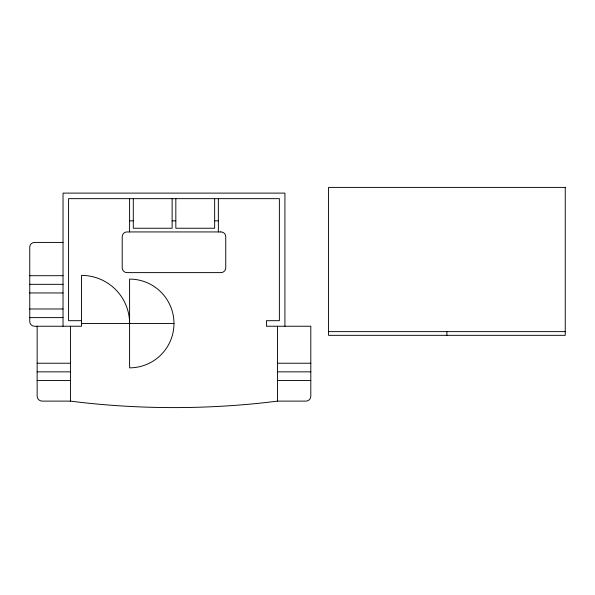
<?xml version="1.0" encoding="UTF-8"?>
<svg xmlns="http://www.w3.org/2000/svg" width="595" height="595" viewBox="0 0 595 595"><rect width="100%" height="100%" fill="white"/><g stroke="black" fill="none" stroke-linecap="round" stroke-linejoin="round"><path stroke-width="0.89" d="M81.522 320.69L68.581 320.69L68.581 198.656L279.375 198.656L279.375 320.69L266.434 320.69L266.434 326.238L310.806 326.238L310.806 396.181A4.886 4.886 0 0 1 305.875 401.112L277.523 401.112L266.515 402.458A835.782 835.782 0 0 1 81.441 402.458L70.433 401.112L42.074 401.112A5.08 5.08 0 0 1 37.143 396.181L37.143 326.238M129.598 220.842L133.295 220.842M172.126 220.842L175.83 220.842M214.654 220.842L218.358 220.842M63.033 242.418L34.681 242.418A4.797 4.797 0 0 0 29.75 247.349L29.75 321.307A4.797 4.797 0 0 0 34.681 326.238L81.522 326.238L81.522 275.388A48.076 48.076 0 0 1 129.598 323.464M29.75 275.701L63.033 275.701M29.75 284.328L63.033 284.328M29.75 292.956L63.033 292.956M29.75 308.983L63.033 308.983M29.75 317.611L63.033 317.611M81.522 323.464L173.978 323.464A44.38 44.38 0 0 1 129.598 367.844L129.598 279.092A44.38 44.38 0 0 1 173.978 323.464M328.566 331.631L565.25 331.631M37.143 363.225L70.433 363.225M277.523 363.225L310.806 363.225M37.143 371.853L70.433 371.853M277.523 371.853L310.806 371.853M37.143 380.48L70.433 380.48M277.523 380.48L310.806 380.48M446.912 331.631L446.912 335.327M284.923 326.238L284.923 193.107L63.033 193.107L63.033 326.238M277.523 326.238L277.523 401.112M218.358 198.656L218.358 231.938M214.654 198.656L214.654 228.242L175.83 228.242L175.83 198.656M172.126 198.656L172.126 228.242L133.295 228.242L133.295 198.656M129.598 198.656L129.598 231.938M70.433 326.238L70.433 401.112M565.25 187.403L328.566 187.403L328.566 335.327L565.25 335.327L565.25 187.403M220.819 231.938L127.137 231.938A4.797 4.797 0 0 0 122.206 236.87L122.206 267.683A4.797 4.797 0 0 0 127.137 272.614L220.819 272.614A4.797 4.797 0 0 0 225.75 267.683L225.75 236.87A4.797 4.797 0 0 0 220.819 231.938"/></g></svg>
